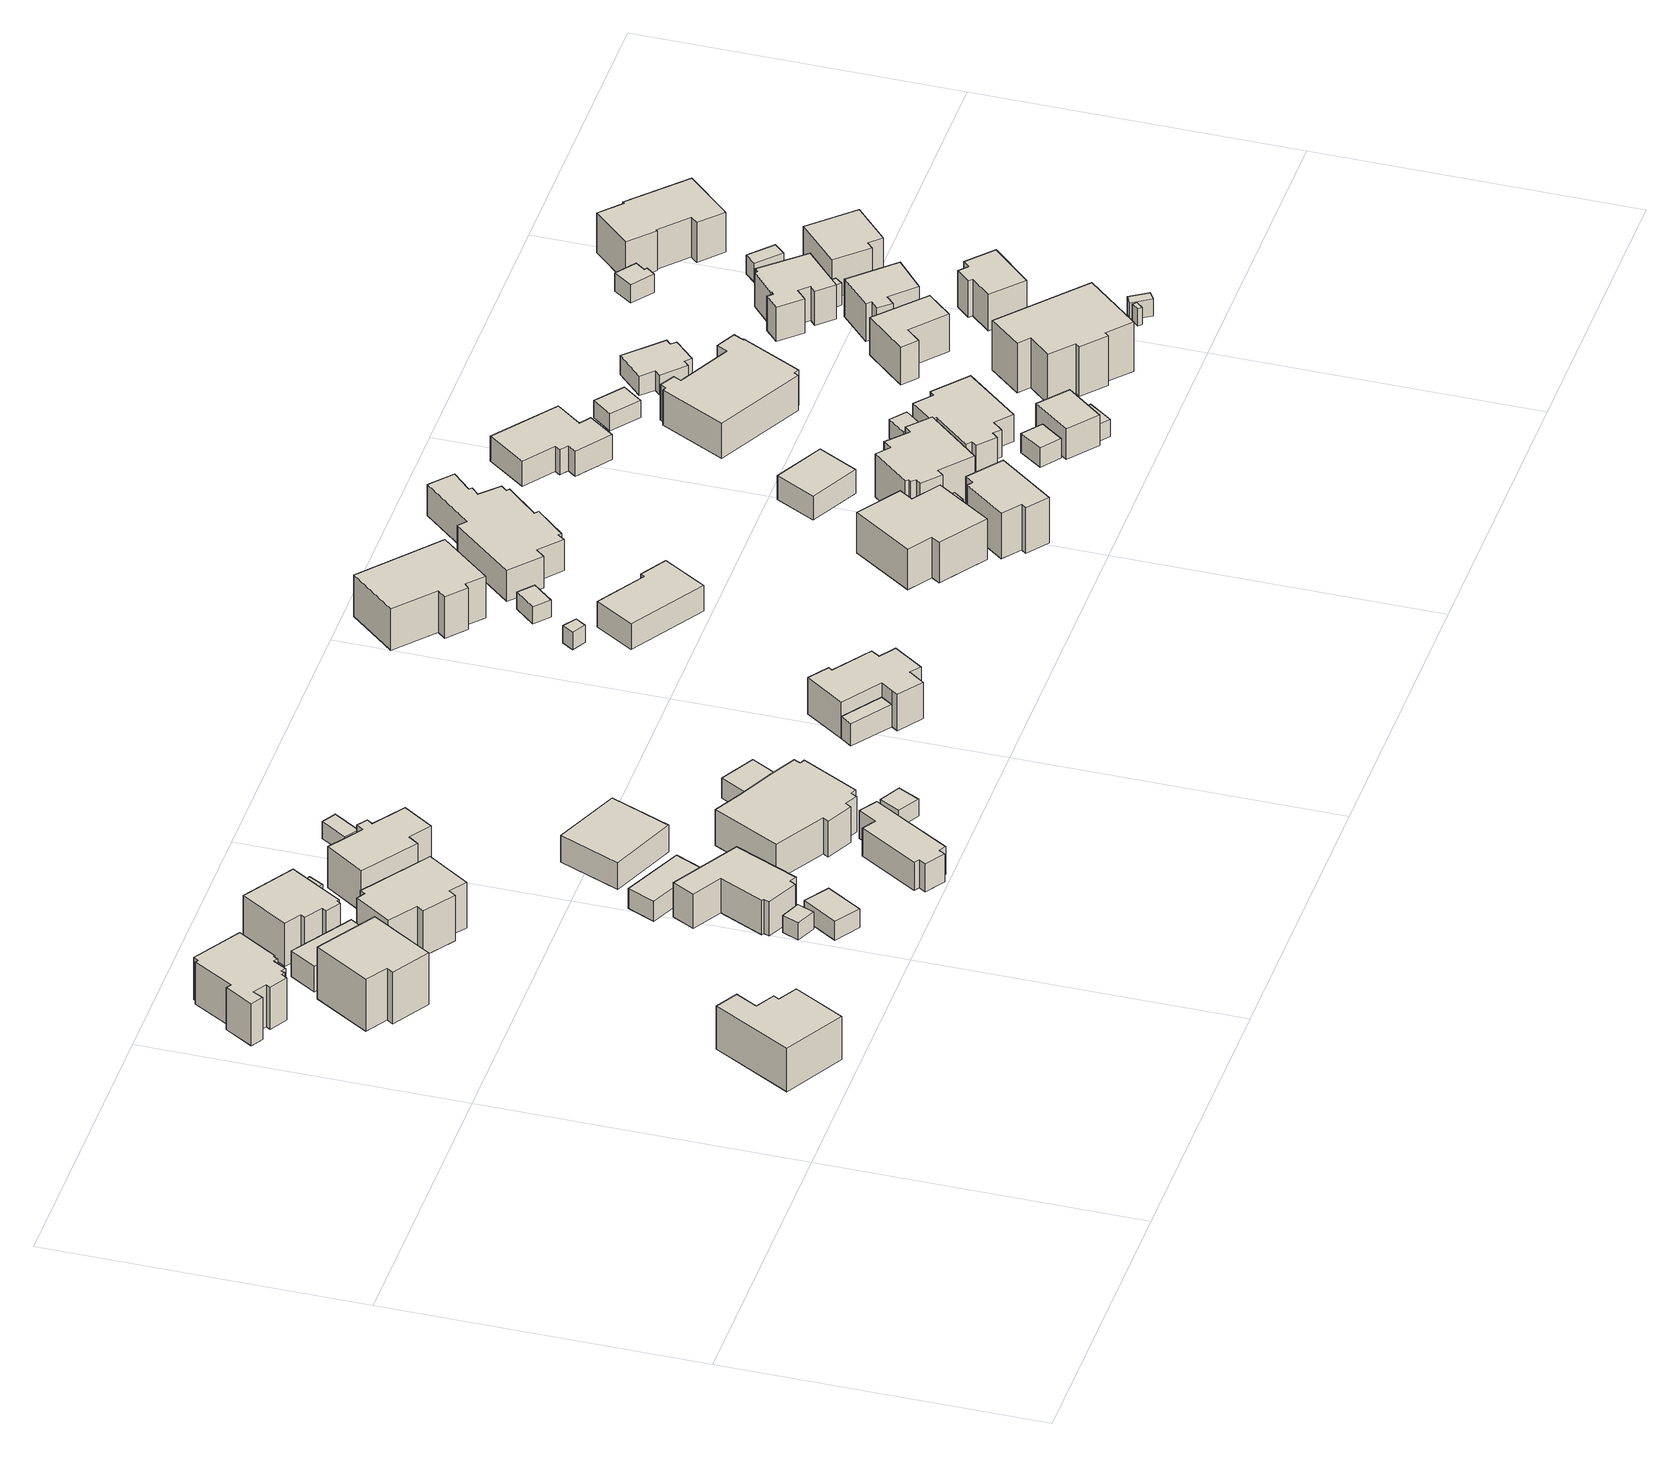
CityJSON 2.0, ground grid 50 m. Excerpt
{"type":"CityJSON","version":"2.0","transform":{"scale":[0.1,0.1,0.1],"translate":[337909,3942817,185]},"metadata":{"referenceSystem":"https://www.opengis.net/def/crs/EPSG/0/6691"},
"CityObjects":{
"building1":{"type":"Building","attributes":{"usage":"411","measuredHeight":8.7,"storeysAboveGround":2,"BuildingIDAttribute.prefecture":"14","BuildingIDAttribute.city":"14151","BuildingDetailAttribute.totalFloorArea":206.95,"BuildingDetailAttribute.buildingFootprintArea":103.48,"BuildingDetailAttribute.buildingStructureType":"601","BuildingDetailAttribute.buildingStructureOrgType":"1","BuildingDetailAttribute.orgUsage":"10","BuildingDetailAttribute.surveyYear":2015},"geometry":[{"type":"Solid","lod":"1","boundaries":[[[[0,1,2,3,4,5,6,7]],[[6,8,9,7]],[[5,10,8,6]],[[4,11,10,5]],[[3,12,11,4]],[[2,13,12,3]],[[1,14,13,2]],[[0,15,14,1]],[[7,9,15,0]],[[8,10,11,12,13,14,15,9]]]]}]},
"building2":{"type":"Building","attributes":{"usage":"411","measuredHeight":8.4,"storeysAboveGround":2,"BuildingIDAttribute.prefecture":"14","BuildingIDAttribute.city":"14151","BuildingDetailAttribute.totalFloorArea":191.12,"BuildingDetailAttribute.buildingFootprintArea":95.56,"BuildingDetailAttribute.buildingStructureType":"601","BuildingDetailAttribute.buildingStructureOrgType":"1","BuildingDetailAttribute.orgUsage":"10","BuildingDetailAttribute.surveyYear":2015},"geometry":[{"type":"Solid","lod":"1","boundaries":[[[[16,17,18,19,20,21,22,23,24,25,26,27,28,29,30,31,32,33,34,35]],[[34,36,37,35]],[[33,38,36,34]],[[32,39,38,33]],[[31,40,39,32]],[[30,41,40,31]],[[29,42,41,30]],[[28,43,42,29]],[[27,44,43,28]],[[26,45,44,27]],[[25,46,45,26]],[[24,47,46,25]],[[23,48,47,24]],[[22,49,48,23]],[[21,50,49,22]],[[20,51,50,21]],[[19,52,51,20]],[[18,53,52,19]],[[17,54,53,18]],[[16,55,54,17]],[[35,37,55,16]],[[36,38,39,40,41,42,43,44,45,46,47,48,49,50,51,52,53,54,55,37]]]]}]},
"building3":{"type":"Building","attributes":{"usage":"411","measuredHeight":10.4,"storeysAboveGround":2,"BuildingIDAttribute.prefecture":"14","BuildingIDAttribute.city":"14151","BuildingDetailAttribute.totalFloorArea":279.23,"BuildingDetailAttribute.buildingFootprintArea":139.62,"BuildingDetailAttribute.buildingStructureType":"601","BuildingDetailAttribute.buildingStructureOrgType":"1","BuildingDetailAttribute.orgUsage":"10","BuildingDetailAttribute.surveyYear":2015},"geometry":[{"type":"Solid","lod":"1","boundaries":[[[[56,57,58,59,60,61]],[[60,62,63,61]],[[59,64,62,60]],[[58,65,64,59]],[[57,66,65,58]],[[56,67,66,57]],[[61,63,67,56]],[[62,64,65,66,67,63]]]]}]},
"building4":{"type":"Building","attributes":{"measuredHeight":5.2,"BuildingIDAttribute.prefecture":"14","BuildingIDAttribute.city":"14151","BuildingDetailAttribute.surveyYear":2015},"geometry":[{"type":"Solid","lod":"1","boundaries":[[[[68,69,70,71]],[[70,72,73,71]],[[69,74,72,70]],[[68,75,74,69]],[[71,73,75,68]],[[72,74,75,73]]]]}]},
"building5":{"type":"Building","attributes":{"usage":"411","measuredHeight":8.4,"storeysAboveGround":2,"BuildingIDAttribute.prefecture":"14","BuildingIDAttribute.city":"14151","BuildingDetailAttribute.totalFloorArea":149.78,"BuildingDetailAttribute.buildingFootprintArea":74.89,"BuildingDetailAttribute.buildingStructureType":"601","BuildingDetailAttribute.buildingStructureOrgType":"1","BuildingDetailAttribute.orgUsage":"10","BuildingDetailAttribute.surveyYear":2015},"geometry":[{"type":"Solid","lod":"1","boundaries":[[[[76,77,78,79,80,81,82,83,84,85]],[[84,86,87,85]],[[83,88,86,84]],[[82,89,88,83]],[[81,90,89,82]],[[80,91,90,81]],[[79,92,91,80]],[[78,93,92,79]],[[77,94,93,78]],[[76,95,94,77]],[[85,87,95,76]],[[86,88,89,90,91,92,93,94,95,87]]]]}]},
"building6":{"type":"Building","attributes":{"usage":"411","measuredHeight":9.2,"storeysAboveGround":2,"BuildingIDAttribute.prefecture":"14","BuildingIDAttribute.city":"14151","BuildingDetailAttribute.totalFloorArea":199.11,"BuildingDetailAttribute.buildingFootprintArea":99.55,"BuildingDetailAttribute.buildingStructureType":"601","BuildingDetailAttribute.buildingStructureOrgType":"1","BuildingDetailAttribute.orgUsage":"10","BuildingDetailAttribute.surveyYear":2015},"geometry":[{"type":"Solid","lod":"1","boundaries":[[[[96,97,98,99,100,101,102,103,104,105]],[[104,106,107,105]],[[103,108,106,104]],[[102,109,108,103]],[[101,110,109,102]],[[100,111,110,101]],[[99,112,111,100]],[[98,113,112,99]],[[97,114,113,98]],[[96,115,114,97]],[[105,107,115,96]],[[106,108,109,110,111,112,113,114,115,107]]]]}]},
"building7":{"type":"Building","attributes":{"BuildingIDAttribute.prefecture":"14","BuildingIDAttribute.city":"14151","BuildingDetailAttribute.surveyYear":2015},"geometry":[{"type":"Solid","lod":"1","boundaries":[[[[116,117,118,119]],[[118,120,121,119]],[[117,122,120,118]],[[116,123,122,117]],[[119,121,123,116]],[[120,122,123,121]]]]}]},
"building8":{"type":"Building","attributes":{"usage":"411","measuredHeight":3.6,"storeysAboveGround":1,"BuildingIDAttribute.prefecture":"14","BuildingIDAttribute.city":"14151","BuildingDetailAttribute.totalFloorArea":27.04,"BuildingDetailAttribute.buildingFootprintArea":27.04,"BuildingDetailAttribute.buildingStructureType":"601","BuildingDetailAttribute.buildingStructureOrgType":"1","BuildingDetailAttribute.orgUsage":"10","BuildingDetailAttribute.surveyYear":2015},"geometry":[{"type":"Solid","lod":"1","boundaries":[[[[124,125,126,127]],[[126,128,129,127]],[[125,130,128,126]],[[124,131,130,125]],[[127,129,131,124]],[[128,130,131,129]]]]}]},
"building9":{"type":"Building","attributes":{"BuildingIDAttribute.prefecture":"14","BuildingIDAttribute.city":"14151","BuildingDetailAttribute.surveyYear":2015},"geometry":[{"type":"Solid","lod":"1","boundaries":[[[[132,133,134,135]],[[134,136,137,135]],[[133,138,136,134]],[[132,139,138,133]],[[135,137,139,132]],[[136,138,139,137]]]]}]},
"building10":{"type":"Building","attributes":{"usage":"411","measuredHeight":7.2,"storeysAboveGround":1,"BuildingIDAttribute.prefecture":"14","BuildingIDAttribute.city":"14151","BuildingDetailAttribute.totalFloorArea":98.77,"BuildingDetailAttribute.buildingFootprintArea":98.77,"BuildingDetailAttribute.buildingStructureType":"601","BuildingDetailAttribute.buildingStructureOrgType":"1","BuildingDetailAttribute.orgUsage":"10","BuildingDetailAttribute.surveyYear":2015},"geometry":[{"type":"Solid","lod":"1","boundaries":[[[[140,141,142,143,144,145,146,147,148,149]],[[148,150,151,149]],[[147,152,150,148]],[[146,153,152,147]],[[145,154,153,146]],[[144,155,154,145]],[[143,156,155,144]],[[142,157,156,143]],[[141,158,157,142]],[[140,159,158,141]],[[149,151,159,140]],[[150,152,153,154,155,156,157,158,159,151]]]]}]},
"building11":{"type":"Building","attributes":{"usage":"411","measuredHeight":4.2,"storeysAboveGround":1,"BuildingIDAttribute.prefecture":"14","BuildingIDAttribute.city":"14151","BuildingDetailAttribute.totalFloorArea":44.39,"BuildingDetailAttribute.buildingFootprintArea":44.39,"BuildingDetailAttribute.buildingStructureType":"601","BuildingDetailAttribute.buildingStructureOrgType":"1","BuildingDetailAttribute.orgUsage":"10","BuildingDetailAttribute.surveyYear":2015},"geometry":[{"type":"Solid","lod":"1","boundaries":[[[[160,161,162,163]],[[162,164,165,163]],[[161,166,164,162]],[[160,167,166,161]],[[163,165,167,160]],[[164,166,167,165]]]]}]},
"building12":{"type":"Building","attributes":{"usage":"411","measuredHeight":7.9,"storeysAboveGround":2,"BuildingIDAttribute.prefecture":"14","BuildingIDAttribute.city":"14151","BuildingDetailAttribute.totalFloorArea":170.37,"BuildingDetailAttribute.buildingFootprintArea":85.19,"BuildingDetailAttribute.buildingStructureType":"601","BuildingDetailAttribute.buildingStructureOrgType":"1","BuildingDetailAttribute.orgUsage":"10","BuildingDetailAttribute.surveyYear":2015},"geometry":[{"type":"Solid","lod":"1","boundaries":[[[[168,169,170,171,172,173,174,175,176,177]],[[176,178,179,177]],[[175,180,178,176]],[[174,181,180,175]],[[173,182,181,174]],[[172,183,182,173]],[[171,184,183,172]],[[170,185,184,171]],[[169,186,185,170]],[[168,187,186,169]],[[177,179,187,168]],[[178,180,181,182,183,184,185,186,187,179]]]]}]},
"building13":{"type":"Building","attributes":{"usage":"411","measuredHeight":5.6,"storeysAboveGround":1,"BuildingIDAttribute.prefecture":"14","BuildingIDAttribute.city":"14151","BuildingDetailAttribute.totalFloorArea":108.3,"BuildingDetailAttribute.buildingFootprintArea":108.3,"BuildingDetailAttribute.buildingStructureType":"601","BuildingDetailAttribute.buildingStructureOrgType":"1","BuildingDetailAttribute.orgUsage":"10","BuildingDetailAttribute.surveyYear":2015},"geometry":[{"type":"Solid","lod":"1","boundaries":[[[[188,189,190,191]],[[190,192,193,191]],[[189,194,192,190]],[[188,195,194,189]],[[191,193,195,188]],[[192,194,195,193]]]]}]},
"building14":{"type":"Building","attributes":{"BuildingIDAttribute.prefecture":"14","BuildingIDAttribute.city":"14151","BuildingDetailAttribute.surveyYear":2015},"geometry":[{"type":"Solid","lod":"1","boundaries":[[[[196,197,198,199]],[[198,200,201,199]],[[197,202,200,198]],[[196,203,202,197]],[[199,201,203,196]],[[200,202,203,201]]]]}]},
"building15":{"type":"Building","attributes":{"usage":"411","measuredHeight":9.8,"storeysAboveGround":1,"BuildingIDAttribute.prefecture":"14","BuildingIDAttribute.city":"14151","BuildingDetailAttribute.totalFloorArea":72.62,"BuildingDetailAttribute.buildingFootprintArea":72.62,"BuildingDetailAttribute.buildingStructureType":"601","BuildingDetailAttribute.buildingStructureOrgType":"1","BuildingDetailAttribute.orgUsage":"10","BuildingDetailAttribute.surveyYear":2015},"geometry":[{"type":"Solid","lod":"1","boundaries":[[[[204,205,206,207,208,209,210,211,212,213]],[[212,214,215,213]],[[211,216,214,212]],[[210,217,216,211]],[[209,218,217,210]],[[208,219,218,209]],[[207,220,219,208]],[[206,221,220,207]],[[205,222,221,206]],[[204,223,222,205]],[[213,215,223,204]],[[214,216,217,218,219,220,221,222,223,215]]]]}]},
"building16":{"type":"Building","attributes":{"usage":"411","measuredHeight":8.1,"storeysAboveGround":2,"BuildingIDAttribute.prefecture":"14","BuildingIDAttribute.city":"14151","BuildingDetailAttribute.totalFloorArea":351.24,"BuildingDetailAttribute.buildingFootprintArea":175.62,"BuildingDetailAttribute.buildingStructureType":"601","BuildingDetailAttribute.buildingStructureOrgType":"1","BuildingDetailAttribute.orgUsage":"10","BuildingDetailAttribute.surveyYear":2015},"geometry":[{"type":"Solid","lod":"1","boundaries":[[[[224,225,226,227,228,229,230,231,232,233,234,235,236,237]],[[236,238,239,237]],[[235,240,238,236]],[[234,241,240,235]],[[233,242,241,234]],[[232,243,242,233]],[[231,244,243,232]],[[230,245,244,231]],[[229,246,245,230]],[[228,247,246,229]],[[227,248,247,228]],[[226,249,248,227]],[[225,250,249,226]],[[224,251,250,225]],[[237,239,251,224]],[[238,240,241,242,243,244,245,246,247,248,249,250,251,239]]]]}]},
"building17":{"type":"Building","attributes":{"BuildingIDAttribute.prefecture":"14","BuildingIDAttribute.city":"14151","BuildingDetailAttribute.surveyYear":2015},"geometry":[{"type":"Solid","lod":"1","boundaries":[[[[252,253,254,255]],[[254,256,257,255]],[[253,258,256,254]],[[252,259,258,253]],[[255,257,259,252]],[[256,258,259,257]]]]}]},
"building18":{"type":"Building","attributes":{"usage":"411","measuredHeight":4.9,"storeysAboveGround":1,"BuildingIDAttribute.prefecture":"14","BuildingIDAttribute.city":"14151","BuildingDetailAttribute.totalFloorArea":31.11,"BuildingDetailAttribute.buildingFootprintArea":31.11,"BuildingDetailAttribute.buildingStructureType":"601","BuildingDetailAttribute.buildingStructureOrgType":"1","BuildingDetailAttribute.orgUsage":"10","BuildingDetailAttribute.surveyYear":2015},"geometry":[{"type":"Solid","lod":"1","boundaries":[[[[260,261,262,263]],[[262,264,265,263]],[[261,266,264,262]],[[260,267,266,261]],[[263,265,267,260]],[[264,266,267,265]]]]}]},
"building19":{"type":"Building","attributes":{"measuredHeight":6.3,"BuildingIDAttribute.prefecture":"14","BuildingIDAttribute.city":"14151","BuildingDetailAttribute.surveyYear":2015},"geometry":[{"type":"Solid","lod":"1","boundaries":[[[[268,269,270,271]],[[270,272,273,271]],[[269,274,272,270]],[[268,275,274,269]],[[271,273,275,268]],[[272,274,275,273]]]]}]},
"building20":{"type":"Building","attributes":{"usage":"411","measuredHeight":7.5,"storeysAboveGround":2,"BuildingIDAttribute.prefecture":"14","BuildingIDAttribute.city":"14151","BuildingDetailAttribute.totalFloorArea":182.63,"BuildingDetailAttribute.buildingFootprintArea":91.32,"BuildingDetailAttribute.buildingStructureType":"601","BuildingDetailAttribute.buildingStructureOrgType":"1","BuildingDetailAttribute.orgUsage":"10","BuildingDetailAttribute.surveyYear":2015},"geometry":[{"type":"Solid","lod":"1","boundaries":[[[[270,276,277,278,279,280,281,282,283,284,285,268,271]],[[268,286,287,271]],[[285,288,286,268]],[[284,289,288,285]],[[283,290,289,284]],[[282,291,290,283]],[[281,292,291,282]],[[280,293,292,281]],[[279,294,293,280]],[[278,295,294,279]],[[277,296,295,278]],[[276,297,296,277]],[[270,298,297,276]],[[271,287,298,270]],[[286,288,289,290,291,292,293,294,295,296,297,298,287]]]]}]},
"building21":{"type":"Building","attributes":{"BuildingIDAttribute.prefecture":"14","BuildingIDAttribute.city":"14151","BuildingDetailAttribute.surveyYear":2015},"geometry":[{"type":"Solid","lod":"1","boundaries":[[[[299,300,301,302]],[[301,303,304,302]],[[300,305,303,301]],[[299,306,305,300]],[[302,304,306,299]],[[303,305,306,304]]]]}]},
"building22":{"type":"Building","attributes":{"usage":"411","measuredHeight":8.4,"storeysAboveGround":2,"BuildingIDAttribute.prefecture":"14","BuildingIDAttribute.city":"14151","BuildingDetailAttribute.totalFloorArea":260.34,"BuildingDetailAttribute.buildingFootprintArea":130.17,"BuildingDetailAttribute.buildingStructureType":"601","BuildingDetailAttribute.buildingStructureOrgType":"1","BuildingDetailAttribute.orgUsage":"10","BuildingDetailAttribute.surveyYear":2015},"geometry":[{"type":"Solid","lod":"1","boundaries":[[[[307,308,309,310,311,312,313,314]],[[313,315,316,314]],[[312,317,315,313]],[[311,318,317,312]],[[310,319,318,311]],[[309,320,319,310]],[[308,321,320,309]],[[307,322,321,308]],[[314,316,322,307]],[[315,317,318,319,320,321,322,316]]]]}]},
"building23":{"type":"Building","attributes":{"usage":"411","measuredHeight":5.3,"storeysAboveGround":1,"BuildingIDAttribute.prefecture":"14","BuildingIDAttribute.city":"14151","BuildingDetailAttribute.totalFloorArea":91.81,"BuildingDetailAttribute.buildingFootprintArea":91.81,"BuildingDetailAttribute.buildingStructureType":"601","BuildingDetailAttribute.buildingStructureOrgType":"1","BuildingDetailAttribute.orgUsage":"10","BuildingDetailAttribute.surveyYear":2015},"geometry":[{"type":"Solid","lod":"1","boundaries":[[[[323,324,325,326,327,328]],[[327,329,330,328]],[[326,331,329,327]],[[325,332,331,326]],[[324,333,332,325]],[[323,334,333,324]],[[328,330,334,323]],[[329,331,332,333,334,330]]]]}]},
"building24":{"type":"Building","attributes":{"BuildingIDAttribute.prefecture":"14","BuildingIDAttribute.city":"14151","BuildingDetailAttribute.surveyYear":2015},"geometry":[{"type":"Solid","lod":"1","boundaries":[[[[335,336,337,338]],[[337,339,340,338]],[[336,341,339,337]],[[335,342,341,336]],[[338,340,342,335]],[[339,341,342,340]]]]}]},
"building25":{"type":"Building","attributes":{"usage":"411","measuredHeight":7.9,"storeysAboveGround":1,"BuildingIDAttribute.prefecture":"14","BuildingIDAttribute.city":"14151","BuildingDetailAttribute.totalFloorArea":168.53,"BuildingDetailAttribute.buildingFootprintArea":168.53,"BuildingDetailAttribute.buildingStructureType":"601","BuildingDetailAttribute.buildingStructureOrgType":"1","BuildingDetailAttribute.orgUsage":"10","BuildingDetailAttribute.surveyYear":2015},"geometry":[{"type":"Solid","lod":"1","boundaries":[[[[343,344,345,346,347,348,349,350,351,352,353,354,355,356,357,358,359,360]],[[359,361,362,360]],[[358,363,361,359]],[[357,364,363,358]],[[356,365,364,357]],[[355,366,365,356]],[[354,367,366,355]],[[353,368,367,354]],[[352,369,368,353]],[[351,370,369,352]],[[350,371,370,351]],[[349,372,371,350]],[[348,373,372,349]],[[347,374,373,348]],[[346,375,374,347]],[[345,376,375,346]],[[344,377,376,345]],[[343,378,377,344]],[[360,362,378,343]],[[361,363,364,365,366,367,368,369,370,371,372,373,374,375,376,377,378,362]]]]}]},
"building26":{"type":"Building","attributes":{"usage":"411","measuredHeight":8.2,"storeysAboveGround":1,"BuildingIDAttribute.prefecture":"14","BuildingIDAttribute.city":"14151","BuildingDetailAttribute.totalFloorArea":137.48,"BuildingDetailAttribute.buildingFootprintArea":137.48,"BuildingDetailAttribute.buildingStructureType":"601","BuildingDetailAttribute.buildingStructureOrgType":"1","BuildingDetailAttribute.orgUsage":"10","BuildingDetailAttribute.surveyYear":2015},"geometry":[{"type":"Solid","lod":"1","boundaries":[[[[379,380,381,382,383,384,385,386]],[[385,387,388,386]],[[384,389,387,385]],[[383,390,389,384]],[[382,391,390,383]],[[381,392,391,382]],[[380,393,392,381]],[[379,394,393,380]],[[386,388,394,379]],[[387,389,390,391,392,393,394,388]]]]}]},
"building27":{"type":"Building","attributes":{"usage":"411","measuredHeight":9.3,"storeysAboveGround":2,"BuildingIDAttribute.prefecture":"14","BuildingIDAttribute.city":"14151","BuildingDetailAttribute.totalFloorArea":128.81,"BuildingDetailAttribute.buildingFootprintArea":64.41,"BuildingDetailAttribute.buildingStructureType":"601","BuildingDetailAttribute.buildingStructureOrgType":"1","BuildingDetailAttribute.orgUsage":"10","BuildingDetailAttribute.surveyYear":2015},"geometry":[{"type":"Solid","lod":"1","boundaries":[[[[395,396,397,398,399,400,401,402]],[[401,403,404,402]],[[400,405,403,401]],[[399,406,405,400]],[[398,407,406,399]],[[397,408,407,398]],[[396,409,408,397]],[[395,410,409,396]],[[402,404,410,395]],[[403,405,406,407,408,409,410,404]]]]}]},
"building28":{"type":"Building","attributes":{"measuredHeight":5,"BuildingIDAttribute.prefecture":"14","BuildingIDAttribute.city":"14151","BuildingDetailAttribute.surveyYear":2015},"geometry":[{"type":"Solid","lod":"1","boundaries":[[[[411,412,413,414]],[[413,415,416,414]],[[412,417,415,413]],[[411,418,417,412]],[[414,416,418,411]],[[415,417,418,416]]]]}]},
"building29":{"type":"Building","attributes":{"usage":"411","measuredHeight":4.4,"storeysAboveGround":2,"BuildingIDAttribute.prefecture":"14","BuildingIDAttribute.city":"14151","BuildingDetailAttribute.totalFloorArea":100.89,"BuildingDetailAttribute.buildingFootprintArea":50.45,"BuildingDetailAttribute.buildingStructureType":"601","BuildingDetailAttribute.buildingStructureOrgType":"1","BuildingDetailAttribute.orgUsage":"10","BuildingDetailAttribute.surveyYear":2015},"geometry":[{"type":"Solid","lod":"1","boundaries":[[[[419,420,421,422]],[[421,423,424,422]],[[420,425,423,421]],[[419,426,425,420]],[[422,424,426,419]],[[423,425,426,424]]]]}]},
"building30":{"type":"Building","attributes":{"usage":"411","measuredHeight":8.9,"storeysAboveGround":1,"BuildingIDAttribute.prefecture":"14","BuildingIDAttribute.city":"14151","BuildingDetailAttribute.totalFloorArea":107.28,"BuildingDetailAttribute.buildingFootprintArea":107.28,"BuildingDetailAttribute.buildingStructureType":"601","BuildingDetailAttribute.buildingStructureOrgType":"1","BuildingDetailAttribute.orgUsage":"10","BuildingDetailAttribute.surveyYear":2015},"geometry":[{"type":"Solid","lod":"1","boundaries":[[[[427,428,429,430,431,432,433,434,435,436,437,438,439,440]],[[439,441,442,440]],[[438,443,441,439]],[[437,444,443,438]],[[436,445,444,437]],[[435,446,445,436]],[[434,447,446,435]],[[433,448,447,434]],[[432,449,448,433]],[[431,450,449,432]],[[430,451,450,431]],[[429,452,451,430]],[[428,453,452,429]],[[427,454,453,428]],[[440,442,454,427]],[[441,443,444,445,446,447,448,449,450,451,452,453,454,442]]]]}]},
"building31":{"type":"Building","attributes":{"usage":"411","measuredHeight":7.3,"storeysAboveGround":2,"BuildingIDAttribute.prefecture":"14","BuildingIDAttribute.city":"14151","BuildingDetailAttribute.totalFloorArea":189.93,"BuildingDetailAttribute.buildingFootprintArea":94.97,"BuildingDetailAttribute.buildingStructureType":"601","BuildingDetailAttribute.buildingStructureOrgType":"1","BuildingDetailAttribute.orgUsage":"10","BuildingDetailAttribute.surveyYear":2015},"geometry":[{"type":"Solid","lod":"1","boundaries":[[[[455,456,457,458,459,460,461,462,463,464]],[[463,465,466,464]],[[462,467,465,463]],[[461,468,467,462]],[[460,469,468,461]],[[459,470,469,460]],[[458,471,470,459]],[[457,472,471,458]],[[456,473,472,457]],[[455,474,473,456]],[[464,466,474,455]],[[465,467,468,469,470,471,472,473,474,466]]]]}]},
"building32":{"type":"Building","attributes":{"usage":"411","measuredHeight":3.5,"storeysAboveGround":1,"BuildingIDAttribute.prefecture":"14","BuildingIDAttribute.city":"14151","BuildingDetailAttribute.totalFloorArea":14.95,"BuildingDetailAttribute.buildingFootprintArea":14.95,"BuildingDetailAttribute.buildingStructureType":"601","BuildingDetailAttribute.buildingStructureOrgType":"1","BuildingDetailAttribute.orgUsage":"10","BuildingDetailAttribute.surveyYear":2015},"geometry":[{"type":"Solid","lod":"1","boundaries":[[[[475,476,477,478]],[[477,479,480,478]],[[476,481,479,477]],[[475,482,481,476]],[[478,480,482,475]],[[479,481,482,480]]]]}]},
"building33":{"type":"Building","attributes":{"usage":"411","measuredHeight":3.5,"storeysAboveGround":2,"BuildingIDAttribute.prefecture":"14","BuildingIDAttribute.city":"14151","BuildingDetailAttribute.totalFloorArea":17.92,"BuildingDetailAttribute.buildingFootprintArea":8.96,"BuildingDetailAttribute.buildingStructureType":"601","BuildingDetailAttribute.buildingStructureOrgType":"1","BuildingDetailAttribute.orgUsage":"10","BuildingDetailAttribute.surveyYear":2015},"geometry":[{"type":"Solid","lod":"1","boundaries":[[[[483,484,485,486]],[[485,487,488,486]],[[484,489,487,485]],[[483,490,489,484]],[[486,488,490,483]],[[487,489,490,488]]]]}]},
"building34":{"type":"Building","attributes":{"usage":"411","measuredHeight":5.9,"storeysAboveGround":1,"BuildingIDAttribute.prefecture":"14","BuildingIDAttribute.city":"14151","BuildingDetailAttribute.totalFloorArea":38.3,"BuildingDetailAttribute.buildingFootprintArea":38.3,"BuildingDetailAttribute.buildingStructureType":"601","BuildingDetailAttribute.buildingStructureOrgType":"1","BuildingDetailAttribute.orgUsage":"10","BuildingDetailAttribute.surveyYear":2015},"geometry":[{"type":"Solid","lod":"1","boundaries":[[[[491,492,493,494]],[[493,495,496,494]],[[492,497,495,493]],[[491,498,497,492]],[[494,496,498,491]],[[495,497,498,496]]]]}]},
"building35":{"type":"Building","attributes":{"usage":"411","measuredHeight":7.2,"storeysAboveGround":2,"BuildingIDAttribute.prefecture":"14","BuildingIDAttribute.city":"14151","BuildingDetailAttribute.totalFloorArea":202.4,"BuildingDetailAttribute.buildingFootprintArea":101.2,"BuildingDetailAttribute.buildingStructureType":"601","BuildingDetailAttribute.buildingStructureOrgType":"1","BuildingDetailAttribute.orgUsage":"10","BuildingDetailAttribute.surveyYear":2015},"geometry":[{"type":"Solid","lod":"1","boundaries":[[[[499,500,501,502,503,504,505,506,507,508,509,510,511,512]],[[511,513,514,512]],[[510,515,513,511]],[[509,516,515,510]],[[508,517,516,509]],[[507,518,517,508]],[[506,519,518,507]],[[505,520,519,506]],[[504,521,520,505]],[[503,522,521,504]],[[502,523,522,503]],[[501,524,523,502]],[[500,525,524,501]],[[499,526,525,500]],[[512,514,526,499]],[[513,515,516,517,518,519,520,521,522,523,524,525,526,514]]]]}]},
"building36":{"type":"Building","attributes":{"BuildingIDAttribute.prefecture":"14","BuildingIDAttribute.city":"14151","BuildingDetailAttribute.surveyYear":2015},"geometry":[{"type":"Solid","lod":"1","boundaries":[[[[527,528,529,530]],[[529,531,532,530]],[[528,533,531,529]],[[527,534,533,528]],[[530,532,534,527]],[[531,533,534,532]]]]}]},
"building37":{"type":"Building","attributes":{"usage":"411","measuredHeight":3.4,"storeysAboveGround":1,"BuildingIDAttribute.prefecture":"14","BuildingIDAttribute.city":"14151","BuildingDetailAttribute.totalFloorArea":18.95,"BuildingDetailAttribute.buildingFootprintArea":18.95,"BuildingDetailAttribute.buildingStructureType":"601","BuildingDetailAttribute.buildingStructureOrgType":"1","BuildingDetailAttribute.orgUsage":"10","BuildingDetailAttribute.surveyYear":2015},"geometry":[{"type":"Solid","lod":"1","boundaries":[[[[535,536,537,538]],[[537,539,540,538]],[[536,541,539,537]],[[535,542,541,536]],[[538,540,542,535]],[[539,541,542,540]]]]}]},
"building38":{"type":"Building","attributes":{"usage":"411","measuredHeight":8.4,"storeysAboveGround":2,"BuildingIDAttribute.prefecture":"14","BuildingIDAttribute.city":"14151","BuildingDetailAttribute.totalFloorArea":324.27,"BuildingDetailAttribute.buildingFootprintArea":162.13,"BuildingDetailAttribute.buildingStructureType":"610","BuildingDetailAttribute.buildingStructureOrgType":"2","BuildingDetailAttribute.orgUsage":"10","BuildingDetailAttribute.surveyYear":2015},"geometry":[{"type":"Solid","lod":"1","boundaries":[[[[543,544,545,546,547,548,549,550,551,552,553,554,555,556]],[[555,557,558,556]],[[554,559,557,555]],[[553,560,559,554]],[[552,561,560,553]],[[551,562,561,552]],[[550,563,562,551]],[[549,564,563,550]],[[548,565,564,549]],[[547,566,565,548]],[[546,567,566,547]],[[545,568,567,546]],[[544,569,568,545]],[[543,570,569,544]],[[556,558,570,543]],[[557,559,560,561,562,563,564,565,566,567,568,569,570,558]]]]}]},
"building39":{"type":"Building","attributes":{"usage":"411","measuredHeight":3.8,"storeysAboveGround":1,"BuildingIDAttribute.prefecture":"14","BuildingIDAttribute.city":"14151","BuildingDetailAttribute.totalFloorArea":47.24,"BuildingDetailAttribute.buildingFootprintArea":47.24,"BuildingDetailAttribute.buildingStructureType":"601","BuildingDetailAttribute.buildingStructureOrgType":"1","BuildingDetailAttribute.orgUsage":"10","BuildingDetailAttribute.surveyYear":2015},"geometry":[{"type":"Solid","lod":"1","boundaries":[[[[571,572,573,574,575,576,577,578,579,580]],[[579,581,582,580]],[[578,583,581,579]],[[577,584,583,578]],[[576,585,584,577]],[[575,586,585,576]],[[574,587,586,575]],[[573,588,587,574]],[[572,589,588,573]],[[571,590,589,572]],[[580,582,590,571]],[[581,583,584,585,586,587,588,589,590,582]]]]}]},
"building40":{"type":"Building","attributes":{"usage":"411","measuredHeight":10.4,"storeysAboveGround":1,"BuildingIDAttribute.prefecture":"14","BuildingIDAttribute.city":"14151","BuildingDetailAttribute.totalFloorArea":160.48,"BuildingDetailAttribute.buildingFootprintArea":160.48,"BuildingDetailAttribute.buildingStructureType":"601","BuildingDetailAttribute.buildingStructureOrgType":"1","BuildingDetailAttribute.orgUsage":"10","BuildingDetailAttribute.surveyYear":2015},"geometry":[{"type":"Solid","lod":"1","boundaries":[[[[591,592,593,594,595,596,597,598,599,600]],[[599,601,602,600]],[[598,603,601,599]],[[597,604,603,598]],[[596,605,604,597]],[[595,606,605,596]],[[594,607,606,595]],[[593,608,607,594]],[[592,609,608,593]],[[591,610,609,592]],[[600,602,610,591]],[[601,603,604,605,606,607,608,609,610,602]]]]}]},
"building41":{"type":"Building","attributes":{"usage":"411","measuredHeight":7.7,"storeysAboveGround":2,"BuildingIDAttribute.prefecture":"14","BuildingIDAttribute.city":"14151","BuildingDetailAttribute.totalFloorArea":198.56,"BuildingDetailAttribute.buildingFootprintArea":99.28,"BuildingDetailAttribute.buildingStructureType":"601","BuildingDetailAttribute.buildingStructureOrgType":"1","BuildingDetailAttribute.orgUsage":"10","BuildingDetailAttribute.surveyYear":2015},"geometry":[{"type":"Solid","lod":"1","boundaries":[[[[611,612,613,614,615,616]],[[615,617,618,616]],[[614,619,617,615]],[[613,620,619,614]],[[612,621,620,613]],[[611,622,621,612]],[[616,618,622,611]],[[617,619,620,621,622,618]]]]}]},
"building42":{"type":"Building","attributes":{"BuildingIDAttribute.prefecture":"14","BuildingIDAttribute.city":"14151","BuildingDetailAttribute.surveyYear":2015},"geometry":[{"type":"Solid","lod":"1","boundaries":[[[[623,624,625,626]],[[625,627,628,626]],[[624,629,627,625]],[[623,630,629,624]],[[626,628,630,623]],[[627,629,630,628]]]]}]},
"building43":{"type":"Building","attributes":{"measuredHeight":7.6,"BuildingIDAttribute.prefecture":"14","BuildingIDAttribute.city":"14151","BuildingDetailAttribute.surveyYear":2015},"geometry":[{"type":"Solid","lod":"1","boundaries":[[[[631,632,633,634,635,636,637,638]],[[637,639,640,638]],[[636,641,639,637]],[[635,642,641,636]],[[634,643,642,635]],[[633,644,643,634]],[[632,645,644,633]],[[631,646,645,632]],[[638,640,646,631]],[[639,641,642,643,644,645,646,640]]]]}]},
"building44":{"type":"Building","attributes":{"BuildingIDAttribute.prefecture":"14","BuildingIDAttribute.city":"14151","BuildingDetailAttribute.surveyYear":2015},"geometry":[{"type":"Solid","lod":"1","boundaries":[[[[647,648,649,650]],[[649,651,652,650]],[[648,653,651,649]],[[647,654,653,648]],[[650,652,654,647]],[[651,653,654,652]]]]}]},
"building45":{"type":"Building","attributes":{"usage":"411","measuredHeight":7.1,"storeysAboveGround":2,"BuildingIDAttribute.prefecture":"14","BuildingIDAttribute.city":"14151","BuildingDetailAttribute.totalFloorArea":134.51,"BuildingDetailAttribute.buildingFootprintArea":67.25,"BuildingDetailAttribute.buildingStructureType":"601","BuildingDetailAttribute.buildingStructureOrgType":"1","BuildingDetailAttribute.orgUsage":"10","BuildingDetailAttribute.surveyYear":2015},"geometry":[{"type":"Solid","lod":"1","boundaries":[[[[655,656,657,658,659,660,661,662,663,664,665,666,667,668]],[[667,669,670,668]],[[666,671,669,667]],[[665,672,671,666]],[[664,673,672,665]],[[663,674,673,664]],[[662,675,674,663]],[[661,676,675,662]],[[660,677,676,661]],[[659,678,677,660]],[[658,679,678,659]],[[657,680,679,658]],[[656,681,680,657]],[[655,682,681,656]],[[668,670,682,655]],[[669,671,672,673,674,675,676,677,678,679,680,681,682,670]]]]}]},
"building46":{"type":"Building","attributes":{"usage":"411","measuredHeight":8,"storeysAboveGround":2,"BuildingIDAttribute.prefecture":"14","BuildingIDAttribute.city":"14151","BuildingDetailAttribute.totalFloorArea":90.51,"BuildingDetailAttribute.buildingFootprintArea":45.25,"BuildingDetailAttribute.buildingStructureType":"601","BuildingDetailAttribute.buildingStructureOrgType":"1","BuildingDetailAttribute.orgUsage":"10","BuildingDetailAttribute.surveyYear":2015},"geometry":[{"type":"Solid","lod":"1","boundaries":[[[[683,684,685,686,687,688,689,690]],[[689,691,692,690]],[[688,693,691,689]],[[687,694,693,688]],[[686,695,694,687]],[[685,696,695,686]],[[684,697,696,685]],[[683,698,697,684]],[[690,692,698,683]],[[691,693,694,695,696,697,698,692]]]]}]},
"building47":{"type":"Building","attributes":{"measuredHeight":4.6,"BuildingIDAttribute.prefecture":"14","BuildingIDAttribute.city":"14151","BuildingDetailAttribute.surveyYear":2015},"geometry":[{"type":"Solid","lod":"1","boundaries":[[[[699,700,701,702]],[[701,703,704,702]],[[700,705,703,701]],[[699,706,705,700]],[[702,704,706,699]],[[703,705,706,704]]]]}]},
"building48":{"type":"Building","attributes":{"measuredHeight":5.5,"BuildingIDAttribute.prefecture":"14","BuildingIDAttribute.city":"14151","BuildingDetailAttribute.surveyYear":2015},"geometry":[{"type":"Solid","lod":"1","boundaries":[[[[707,708,709,710,711,712]],[[711,713,714,712]],[[710,715,713,711]],[[709,716,715,710]],[[708,717,716,709]],[[707,718,717,708]],[[712,714,718,707]],[[713,715,716,717,718,714]]]]}]},
"building49":{"type":"Building","attributes":{"usage":"411","measuredHeight":7.6,"storeysAboveGround":2,"BuildingIDAttribute.prefecture":"14","BuildingIDAttribute.city":"14151","BuildingDetailAttribute.totalFloorArea":125.04,"BuildingDetailAttribute.buildingFootprintArea":62.52,"BuildingDetailAttribute.buildingStructureType":"601","BuildingDetailAttribute.buildingStructureOrgType":"1","BuildingDetailAttribute.orgUsage":"10","BuildingDetailAttribute.surveyYear":2015},"geometry":[{"type":"Solid","lod":"1","boundaries":[[[[719,720,721,722,723,724]],[[723,725,726,724]],[[722,727,725,723]],[[721,728,727,722]],[[720,729,728,721]],[[719,730,729,720]],[[724,726,730,719]],[[725,727,728,729,730,726]]]]}]},
"building50":{"type":"Building","attributes":{"measuredHeight":3.9,"BuildingIDAttribute.prefecture":"14","BuildingIDAttribute.city":"14151","BuildingDetailAttribute.surveyYear":2015},"geometry":[{"type":"Solid","lod":"1","boundaries":[[[[731,732,733,734]],[[733,735,736,734]],[[732,737,735,733]],[[731,738,737,732]],[[734,736,738,731]],[[735,737,738,736]]]]}]},
"building51":{"type":"Building","attributes":{"usage":"411","measuredHeight":7.9,"storeysAboveGround":1,"BuildingIDAttribute.prefecture":"14","BuildingIDAttribute.city":"14151","BuildingDetailAttribute.totalFloorArea":120.48,"BuildingDetailAttribute.buildingFootprintArea":120.48,"BuildingDetailAttribute.buildingStructureType":"601","BuildingDetailAttribute.buildingStructureOrgType":"1","BuildingDetailAttribute.orgUsage":"10","BuildingDetailAttribute.surveyYear":2015},"geometry":[{"type":"Solid","lod":"1","boundaries":[[[[739,740,741,742,743,744,745,746,747,748]],[[747,749,750,748]],[[746,751,749,747]],[[745,752,751,746]],[[744,753,752,745]],[[743,754,753,744]],[[742,755,754,743]],[[741,756,755,742]],[[740,757,756,741]],[[739,758,757,740]],[[748,750,758,739]],[[749,751,752,753,754,755,756,757,758,750]]]]}]}
},
"vertices":[
[267,134,6],[262,125,6],[292,108,6],[247,28,6],[152,81,6],[221,205,6],[256,185,6],[237,151,6],[256,185,82],[237,151,82],[221,205,82],[152,81,82],[247,28,82],[292,108,82],[262,125,82],[267,134,82],
[125,827,36],[123,828,36],[118,821,36],[112,825,36],[100,804,36],[93,808,36],[90,802,36],[85,805,36],[79,796,36],[51,812,36],[55,819,36],[34,832,36],[25,816,36],[6,827,36],[33,872,36],[41,867,36],[79,931,36],[84,928,36],[89,936,36],[164,890,36],[89,936,110],[164,890,110],[84,928,110],[79,931,110],[41,867,110],[33,872,110],[6,827,110],[25,816,110],[34,832,110],[55,819,110],[51,812,110],[79,796,110],[85,805,110],[90,802,110],[93,808,110],[100,804,110],[112,825,110],[118,821,110],[123,828,110],[125,827,110],
[243,714,27],[182,617,27],[123,653,27],[130,663,27],[96,685,27],[151,772,27],[96,685,118],[151,772,118],[130,663,118],[123,653,118],[182,617,118],[243,714,118],
[275,758,36],[248,716,36],[153,777,36],[180,819,36],[153,777,81],[180,819,81],[248,716,81],[275,758,81],
[275,776,36],[272,778,36],[267,772,36],[244,786,36],[249,793,36],[221,811,36],[225,818,36],[200,834,36],[247,909,36],[327,859,36],[247,909,112],[327,859,112],[200,834,112],[225,818,112],[221,811,112],[249,793,112],[244,786,112],[267,772,112],[272,778,112],[275,776,112],
[360,613,36],[334,631,36],[326,620,36],[278,653,36],[286,664,36],[242,694,36],[281,752,36],[294,744,36],[299,752,36],[405,680,36],[299,752,116],[405,680,116],[294,744,116],[281,752,116],[242,694,116],[286,664,116],[278,653,116],[326,620,116],[334,631,116],[360,613,116],
[490,163,15],[502,189,15],[533,176,15],[522,149,15],[533,176,45],[522,149,45],[502,189,45],[490,163,45],
[547,89,12],[508,114,12],[544,170,12],[582,145,12],[544,170,45],[582,145,45],[508,114,45],[547,89,45],
[346,821,49],[329,831,49],[342,854,49],[359,844,49],[342,854,79],[359,844,79],[329,831,79],[346,821,79],
[555,185,15],[544,190,15],[538,181,15],[488,205,15],[492,214,15],[488,216,15],[522,286,15],[475,313,15],[494,348,15],[601,286,15],[494,348,75],[601,286,75],[475,313,75],[522,286,75],[488,216,75],[492,214,75],[488,205,75],[538,181,75],[544,190,75],[555,185,75],
[464,368,24],[484,411,24],[579,368,24],[559,325,24],[579,368,59],[559,325,59],[484,411,59],[464,368,59],
[446,800,45],[462,789,45],[455,780,45],[505,746,45],[473,698,45],[439,721,45],[428,705,45],[343,763,45],[385,825,45],[438,789,45],[385,825,117],[438,789,117],[343,763,117],[428,705,117],[439,721,117],[473,698,117],[505,746,117],[455,780,117],[462,789,117],[446,800,117],
[622,392,29],[516,436,29],[556,532,29],[662,487,29],[556,532,76],[662,487,76],[516,436,76],[622,392,76],
[462,822,50],[488,863,50],[510,850,50],[483,808,50],[510,850,80],[483,808,80],[488,863,80],[462,822,80],
[706,9,9],[695,15,9],[689,5,9],[658,25,9],[665,36,9],[657,41,9],[715,134,9],[736,121,9],[754,150,9],[782,132,9],[754,150,58],[782,132,58],[736,121,58],[715,134,58],[657,41,58],[665,36,58],[658,25,58],[689,5,58],[695,15,58],[706,9,58],
[812,254,16],[820,250,16],[772,160,16],[763,164,16],[758,155,16],[738,165,16],[732,156,16],[690,177,16],[695,186,16],[616,232,16],[672,338,16],[717,314,16],[773,287,16],[817,264,16],[773,287,79],[817,264,79],[717,314,79],[672,338,79],[616,232,79],[695,186,79],[690,177,79],[732,156,79],[738,165,79],[758,155,79],[763,164,79],[772,160,79],[820,250,79],[812,254,79],
[824,83,12],[790,102,12],[808,135,12],[842,117,12],[808,135,42],[842,117,42],[790,102,42],[824,83,42],
[804,281,21],[749,311,21],[776,359,21],[831,329,21],[776,359,56],[831,329,56],[749,311,56],[804,281,56],
[1012,177,16],[952,220,16],[965,238,16],[1025,196,16],[965,238,55],[1025,196,55],[952,220,55],[1012,177,55],
[1008,300,16],[1039,278,16],[1035,272,16],[1094,231,16],[1085,217,16],[1110,200,16],[1077,153,16],[1061,165,16],[1043,140,16],[1005,167,16],[1012,177,80],[1025,196,80],[1005,167,80],[1043,140,80],[1061,165,80],[1077,153,80],[1110,200,80],[1085,217,80],[1094,231,80],[1035,272,80],[1039,278,80],[1008,300,80],[965,238,80],
[1047,639,44],[1025,651,44],[1037,669,44],[1058,655,44],[1037,669,74],[1058,655,74],[1025,651,74],[1047,639,74],
[1057,788,49],[1031,811,49],[1024,804,49],[994,830,49],[1005,843,49],[945,895,49],[1008,968,49],[1125,868,49],[1008,968,122],[1125,868,122],[945,895,122],[1005,843,122],[994,830,122],[1024,804,122],[1031,811,122],[1057,788,122],
[1174,594,38],[1215,569,38],[1173,501,38],[1056,574,38],[1094,635,38],[1170,588,38],[1094,635,83],[1170,588,83],[1056,574,83],[1173,501,83],[1215,569,83],[1174,594,83],
[1088,701,46],[1065,721,46],[1093,753,46],[1116,733,46],[1093,753,76],[1116,733,76],[1065,721,76],[1088,701,76],
[1279,873,47],[1267,861,47],[1295,834,47],[1287,825,47],[1291,821,47],[1246,772,47],[1252,767,47],[1210,721,47],[1206,725,47],[1198,714,47],[1163,744,47],[1151,730,47],[1105,771,47],[1188,868,47],[1201,857,47],[1269,936,47],[1304,906,47],[1275,877,47],[1304,906,102],[1275,877,102],[1269,936,102],[1201,857,102],[1188,868,102],[1105,771,102],[1151,730,102],[1163,744,102],[1198,714,102],[1206,725,102],[1210,721,102],[1252,767,102],[1246,772,102],[1291,821,102],[1287,825,102],[1295,834,102],[1267,861,102],[1279,873,102],
[1442,290,31],[1428,269,31],[1471,240,31],[1412,153,31],[1339,203,31],[1348,216,31],[1311,241,31],[1375,335,31],[1311,241,102],[1375,335,102],[1348,216,102],[1339,203,102],[1412,153,102],[1471,240,102],[1428,269,102],[1442,290,102],
[1434,103,36],[1440,111,36],[1412,133,36],[1463,198,36],[1471,192,36],[1482,205,36],[1534,165,36],[1467,78,36],[1534,165,116],[1467,78,116],[1482,205,116],[1471,192,116],[1463,198,116],[1412,133,116],[1440,111,116],[1434,103,116],
[1476,221,36],[1489,237,36],[1501,227,36],[1488,211,36],[1501,227,70],[1488,211,70],[1489,237,70],[1476,221,70],
[1501,373,38],[1423,413,38],[1456,475,38],[1534,435,38],[1456,475,80],[1534,435,80],[1423,413,80],[1501,373,80],
[1537,208,36],[1490,249,36],[1482,239,36],[1453,264,36],[1460,272,36],[1454,278,36],[1457,282,36],[1453,286,36],[1503,345,36],[1524,328,36],[1534,341,36],[1567,312,36],[1576,322,36],[1610,292,36],[1576,322,112],[1610,292,112],[1567,312,112],[1534,341,112],[1524,328,112],[1503,345,112],[1453,286,112],[1457,282,112],[1454,278,112],[1460,272,112],[1453,264,112],[1482,239,112],[1490,249,112],[1537,208,112],
[1495,761,51],[1465,721,51],[1412,760,51],[1422,773,51],[1409,782,51],[1415,790,51],[1368,825,51],[1413,885,51],[1509,813,51],[1478,773,51],[1509,813,95],[1478,773,95],[1413,885,95],[1368,825,95],[1415,790,95],[1409,782,95],[1422,773,95],[1412,760,95],[1465,721,95],[1495,761,95],
[1654,115,45],[1624,137,45],[1650,173,45],[1680,150,45],[1650,173,79],[1680,150,79],[1624,137,79],[1654,115,79],
[1631,314,46],[1607,334,46],[1630,361,46],[1654,342,46],[1630,361,79],[1654,342,79],[1607,334,79],[1631,314,79],
[1697,71,45],[1652,107,45],[1698,165,45],[1743,128,45],[1698,165,99],[1743,128,99],[1652,107,99],[1697,71,99],
[1690,318,46],[1742,274,46],[1671,190,46],[1645,212,46],[1631,196,46],[1620,206,46],[1612,197,46],[1585,220,46],[1591,228,46],[1584,234,46],[1634,292,46],[1626,299,46],[1656,334,46],[1684,311,46],[1656,334,94],[1684,311,94],[1626,299,94],[1634,292,94],[1584,234,94],[1591,228,94],[1585,220,94],[1612,197,94],[1620,206,94],[1631,196,94],[1645,212,94],[1671,190,94],[1742,274,94],[1690,318,94],
[1706,73,46],[1733,111,46],[1748,99,46],[1721,62,46],[1748,99,76],[1721,62,76],[1733,111,76],[1706,73,76],
[1572,710,51],[1529,743,51],[1553,774,51],[1596,741,51],[1553,774,81],[1596,741,81],[1529,743,81],[1572,710,81],
[1719,601,45],[1670,506,45],[1662,510,45],[1658,503,45],[1518,575,45],[1571,677,45],[1577,675,45],[1582,684,45],[1606,671,45],[1600,659,45],[1685,616,45],[1694,633,45],[1725,617,45],[1717,601,45],[1725,617,107],[1717,601,107],[1694,633,107],[1685,616,107],[1600,659,107],[1606,671,107],[1582,684,107],[1577,675,107],[1571,677,107],[1518,575,107],[1658,503,107],[1662,510,107],[1670,506,107],[1719,601,107],
[1706,706,52],[1713,698,52],[1681,666,52],[1672,675,52],[1664,667,52],[1630,700,52],[1638,708,52],[1620,726,52],[1660,766,52],[1713,713,52],[1660,766,86],[1713,713,86],[1620,726,86],[1638,708,86],[1630,700,86],[1664,667,86],[1672,675,86],[1681,666,86],[1713,698,86],[1706,706,86],
[1949,156,48],[1876,73,48],[1840,104,48],[1834,98,48],[1797,130,48],[1803,137,48],[1768,168,48],[1798,202,48],[1781,217,48],[1823,266,48],[1781,217,135],[1823,266,135],[1798,202,135],[1768,168,135],[1803,137,135],[1797,130,135],[1834,98,135],[1840,104,135],[1876,73,135],[1949,156,135],
[1879,374,51],[1844,335,51],[1792,381,51],[1772,359,51],[1749,379,51],[1805,441,51],[1749,379,117],[1805,441,117],[1772,359,117],[1792,381,117],[1844,335,117],[1879,374,117],
[1978,90,54],[1973,95,54],[1982,106,54],[1988,101,54],[1982,106,84],[1988,101,84],[1973,95,84],[1978,90,84],
[1836,447,55],[1829,454,55],[1877,499,55],[1938,435,55],[1890,393,55],[1853,429,55],[1841,417,55],[1824,436,55],[1841,417,121],[1824,436,121],[1853,429,121],[1890,393,121],[1938,435,121],[1877,499,121],[1829,454,121],[1836,447,121],
[1984,110,54],[1997,118,54],[2015,89,54],[2002,81,54],[2015,89,84],[2002,81,84],[1997,118,84],[1984,110,84],
[1848,534,53],[1858,543,53],[1843,558,53],[1827,543,53],[1796,576,53],[1818,596,53],[1825,589,53],[1829,592,53],[1828,593,53],[1867,628,53],[1871,625,53],[1876,630,53],[1933,566,53],[1871,509,53],[1933,566,113],[1871,509,113],[1876,630,113],[1871,625,113],[1867,628,113],[1828,593,113],[1829,592,113],[1825,589,113],[1818,596,113],[1796,576,113],[1827,543,113],[1843,558,113],[1858,543,113],[1848,534,113],
[1950,252,54],[1903,295,54],[1931,326,54],[1926,331,54],[1945,352,54],[1959,340,54],[1968,350,54],[2008,314,54],[1968,350,118],[2008,314,118],[1959,340,118],[1945,352,118],[1926,331,118],[1931,326,118],[1903,295,118],[1950,252,118],
[1889,516,59],[1899,527,59],[1906,520,59],[1897,509,59],[1906,520,98],[1897,509,98],[1899,527,98],[1889,516,98],
[1854,787,63],[1858,784,63],[1847,770,63],[1813,795,63],[1834,825,63],[1865,802,63],[1834,825,95],[1865,802,95],[1813,795,95],[1847,770,95],[1858,784,95],[1854,787,95],
[1961,489,59],[1951,480,59],[1908,527,59],[1973,588,59],[2034,523,59],[1978,471,59],[2034,523,127],[1978,471,127],[1973,588,127],[1908,527,127],[1951,480,127],[1961,489,127],
[1916,643,58],[1932,660,58],[1967,627,58],[1951,610,58],[1967,627,91],[1951,610,91],[1932,660,91],[1916,643,91],
[1947,846,65],[2029,768,65],[1964,699,65],[1929,732,65],[1939,743,65],[1897,782,65],[1895,780,65],[1857,815,65],[1912,874,65],[1945,843,65],[1912,874,135],[1945,843,135],[1857,815,135],[1895,780,135],[1897,782,135],[1939,743,135],[1929,732,135],[1964,699,135],[2029,768,135],[1947,846,135]
]}
